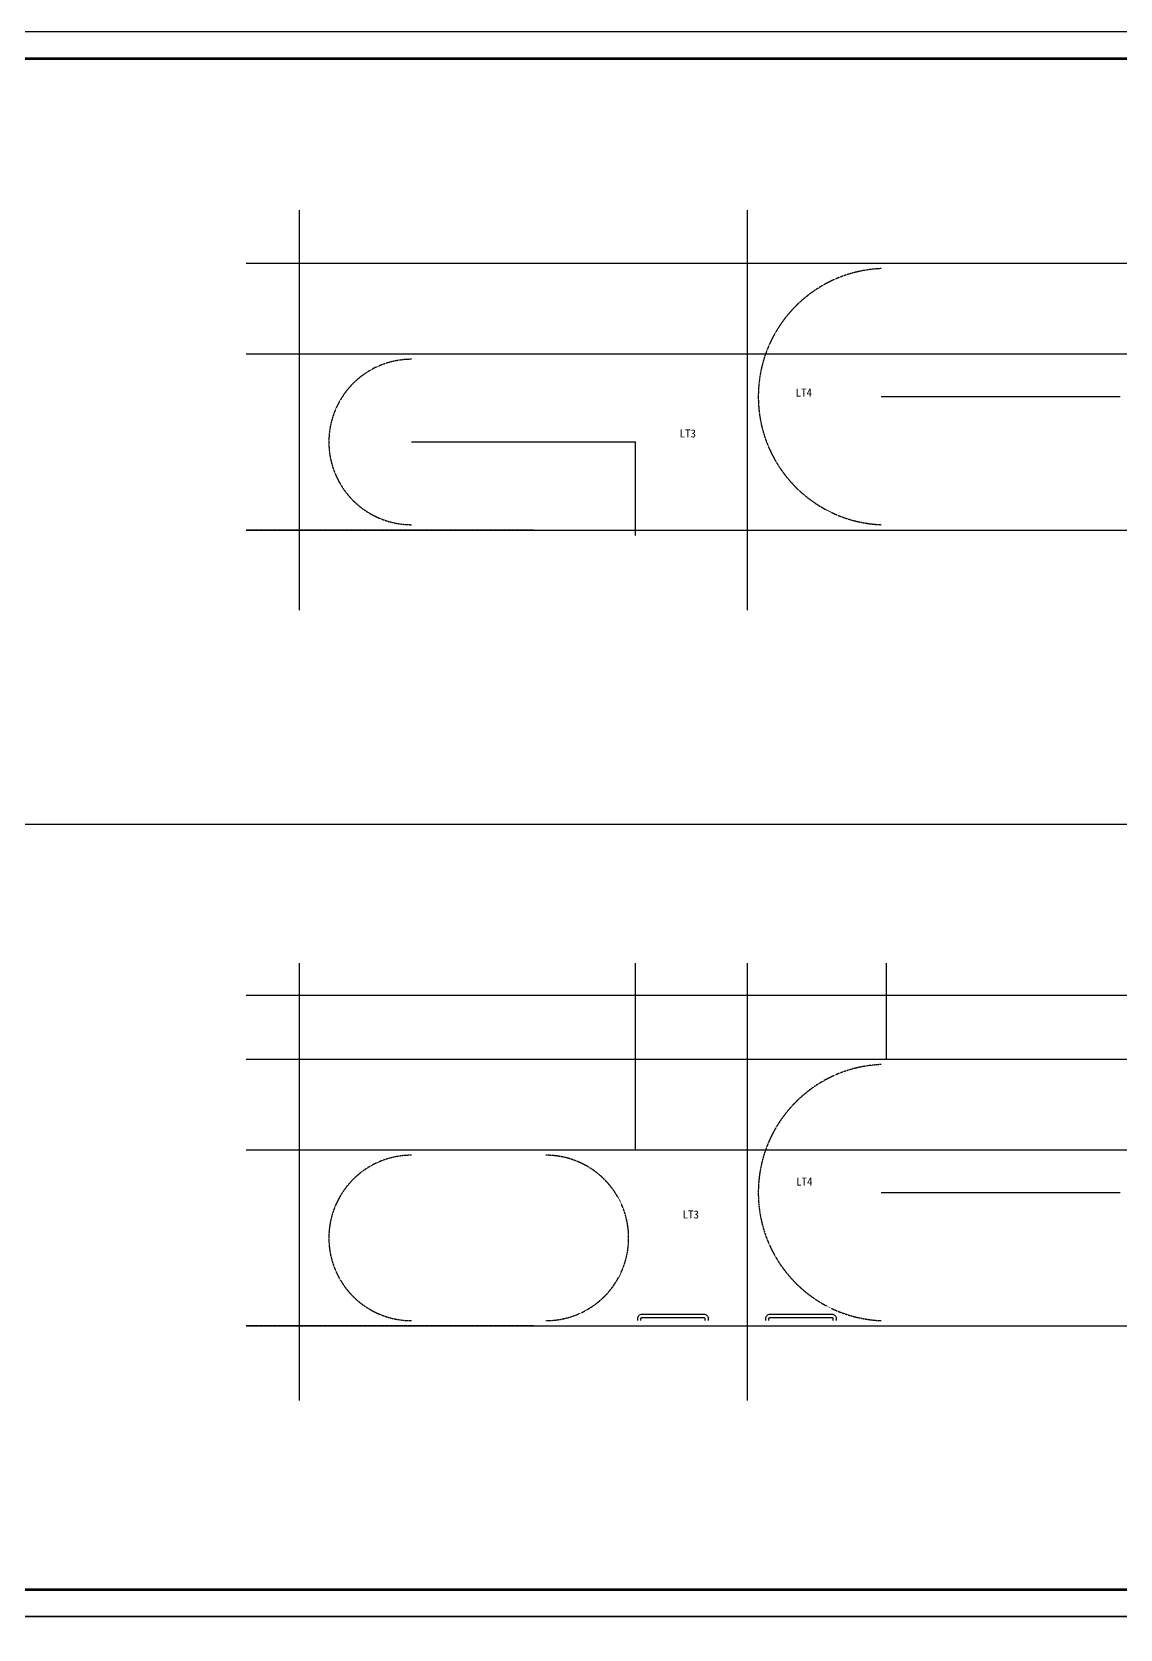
# Model space of a CAD drawing. Extents: x -737978 to 768813, y -372247 to 1140308.
# Drawn here: x 292328 to 312724, y -239147 to -209210 of the extents above; entities that cross this region are included whole.
import ezdxf

# ---------------------------------------------------------------- set-up
doc = ezdxf.new("R2010")
doc.units = 0
doc.header["$LTSCALE"] = 10
doc.header["$MEASUREMENT"] = 0
doc.linetypes.add('DASH', pattern=[0.35, 0.25, -0.1])
doc.linetypes.add('DOTE', pattern=[2.42, 2, -0.2, 0.02, -0.2])
for name, color, linetype in [('C-B', 7, 'CONTINUOUS'), ('DIM_LEAD', 3, 'CONTINUOUS'), ('DOTE', 1, 'DOTE'), ('PUB_TITLE', 4, 'CONTINUOUS'), ('STAIR', 2, 'CONTINUOUS')]:
    doc.layers.add(name, color=color, linetype=linetype)
doc.styles.add('_TCH_DYN', font='')
doc.styles.get('_TCH_DYN').set_extended_font_data('SimSun')

msp = doc.modelspace()

# ---------------------------------------------------------------- linework, layer by layer
at = {"layer": 'C-B', "color": 8, "linetype": 'DASH'}
for points in [[(301742.9, -218546.1), (296343.1, -218546.1)], [(301742.9, -233465.8), (296343.1, -233465.8)]]:
    msp.add_lwpolyline(points, dxfattribs=at)
for centre, radius, start, end in [((308345.1, -216046.1), 2402.1, 92.38594, 267.61406), ((299443.1, -216896.1), 1550, 89.99903, 270.001), ((308345.1, -230965.8), 2402.1, 92.38594, 267.61406), ((299443.1, -231815.8), 1550, 89.99903, 270.001), ((301963.1, -231815.8), 1550, 269.999, 90.00097)]:
    msp.add_arc(centre, radius, start, end, dxfattribs=at)
at = {"layer": 'DOTE'}
for p, q in [((297343.1, -220046.1), (297343.1, -212546.1)), ((305743.1, -220046.1), (305743.1, -212546.1)), ((296343.1, -213546.1), (318143.1, -213546.1)), ((296343.1, -215246.1), (318143.1, -215246.1)), ((296343.1, -218546.1), (318143.1, -218546.1)), ((297343.1, -234865.8), (297343.1, -226665.8)), ((303643.1, -230165.8), (303643.1, -226665.8)), ((305743.1, -234865.8), (305743.1, -226665.8)), ((308343.1, -228465.8), (308343.1, -226665.8)), ((296343.1, -227265.8), (318143.1, -227265.8)), ((296343.1, -228465.8), (318143.1, -228465.8)), ((296343.1, -230165.8), (318143.1, -230165.8)), ((296343.1, -233465.8), (318143.1, -233465.8))]:
    msp.add_line(p, q, dxfattribs=at)
for points in [[(308245.1, -216046.1), (312723.1, -216046.1)], [(299443.1, -216896.1), (303643.1, -216896.1)], [(303643.1, -218646.1), (303643.1, -216896.1)], [(308245.1, -230965.8), (312723.1, -230965.8)]]:
    msp.add_lwpolyline(points, dxfattribs=at)
at = {"layer": 'PUB_TITLE', "color": 6}
msp.add_lwpolyline([(263674.9, -238909.7), (326724.9, -238909.7), (326724.9, -209209.7), (263674.9, -209209.7)], close=True, dxfattribs=at)
at = {"layer": 'PUB_TITLE', "color": 6, "const_width": 50}
msp.add_lwpolyline([(264924.9, -238409.7), (326224.9, -238409.7), (326224.9, -209709.7), (264924.9, -209709.7)], close=True, dxfattribs=at)
at = {"layer": 'PUB_TITLE'}
msp.add_lwpolyline([(264924.9, -224059.7), (321924.4, -224059.7)], dxfattribs=at)
msp.add_lwpolyline([(263674.9, -268609.7), (326724.9, -268609.7), (326724.9, -238909.7), (263674.9, -238909.7)], close=True, dxfattribs=at)
at = {"layer": 'STAIR'}
for points in [[(303683.1, -233365.8), (303683.1, -233325.8, -0.4142136), (303763.1, -233245.8), (304923.1, -233245.8, -0.4142136), (305003.1, -233325.8), (305003.1, -233365.8)], [(303743.1, -233365.8), (303743.1, -233325.8, -0.4142136), (303763.1, -233305.8), (304923.1, -233305.8, -0.4142136), (304943.1, -233325.8), (304943.1, -233365.8)], [(306083.1, -233365.8), (306083.1, -233325.8, -0.4142136), (306163.1, -233245.8), (307323.1, -233245.8, -0.4142136), (307403.1, -233325.8), (307403.1, -233365.8)], [(306143.1, -233365.8), (306143.1, -233325.8, -0.4142136), (306163.1, -233305.8), (307323.1, -233305.8, -0.4142136), (307343.1, -233325.8), (307343.1, -233365.8)]]:
    msp.add_lwpolyline(points, format="xyb", dxfattribs=at)

# ---------------------------------------------------------------- texts
at = {"layer": 'DIM_LEAD', "color": 0, "linetype": 'Continuous', "style": '_TCH_DYN'}
for s, p in [('LT4', (306643.3, -216044.1)), ('LT3', (304468.2, -216811.3)), ('LT4', (306652.4, -230834.6)), ('LT3', (304524.4, -231451.3))]:
    msp.add_text(s, height=150, dxfattribs=at).set_placement(p)

doc.saveas('drawing.dxf')
